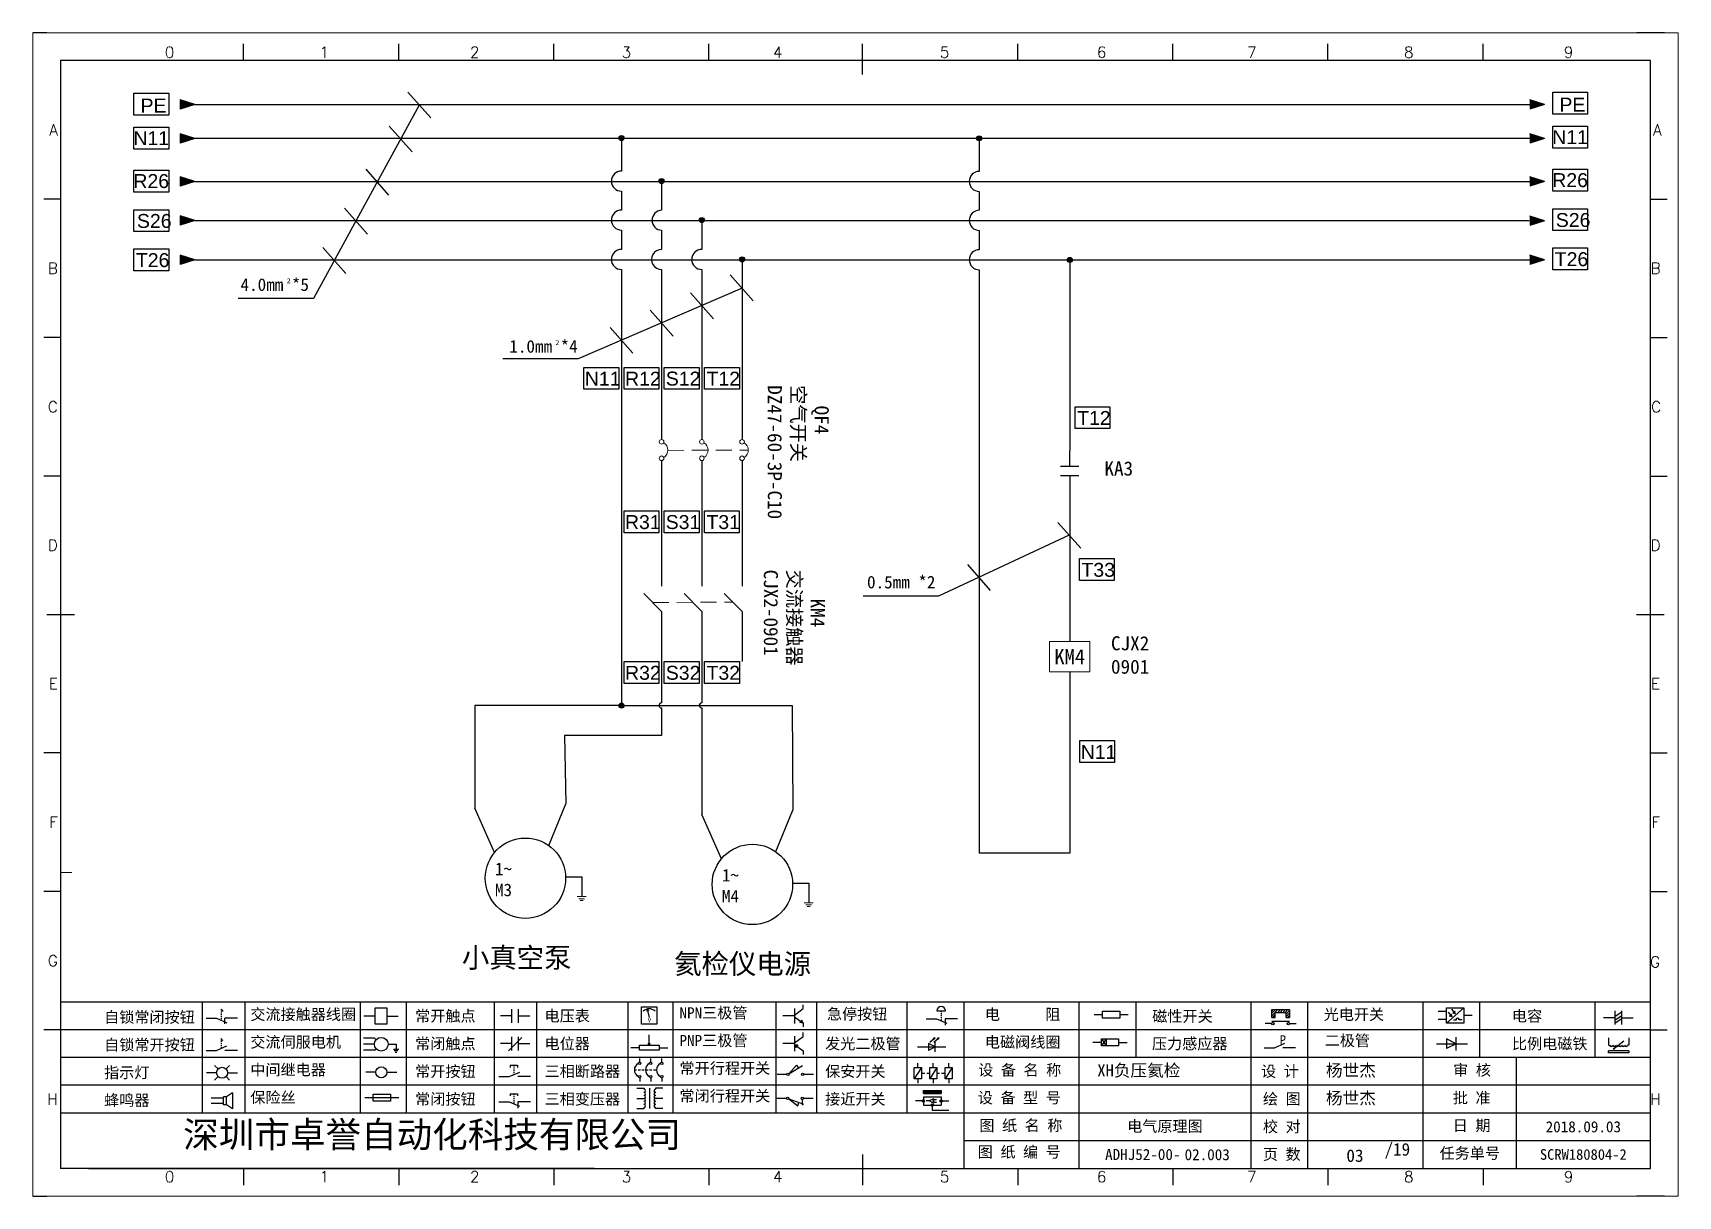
# Model space of a CAD drawing. Header units: millimetres. Extents: x 17734 to 28845, y 9358 to 11073.
# Drawn here: x 23708.4 to 24035.9, y 10415 to 10646.5 of the extents above; entities that cross this region are included whole.
import ezdxf
from ezdxf.enums import TextEntityAlignment as Align

# ---------------------------------------------------------------- set-up
doc = ezdxf.new("R2010")
doc.units = ezdxf.units.MM
doc.linetypes.add('DASHED2', pattern=[9.525, 6.35, -3.175])
doc.layers.add('AE_BOR', color=1, linetype='Continuous')
doc.layers.add('MISC', color=2, linetype='Continuous')
doc.styles.get("Standard").update_dxf_attribs({"font": ''})
doc.styles.add('WD', font='romans.shx', dxfattribs={"bigfont": 'gbcbig.shx'})
doc.styles.add('样式 0', font='')
doc.styles.add('样式 8', font='arial.ttf')
doc.styles.add('汉字', font='')
doc.styles.get('Standard').set_extended_font_data('SimSun')
doc.styles.get('样式 0').set_extended_font_data('KaiTi_GB2312')
doc.styles.get('汉字').set_extended_font_data('新宋体')

# ---------------------------------------------------------------- blocks, each defined once
blk = doc.blocks.new('磁性开关')
at = {"linetype": 'ByBlock'}
h = blk.add_hatch(dxfattribs=at)
h.set_pattern_fill('ANSI31', color=256, scale=0.1, style=0)
h.paths.add_polyline_path([(-1910.88, -776.69), (-1910.88, -775.29), (-1907.69, -775.29), (-1907.69, -776.69), (-1908.31, -776.69), (-1908.31, -775.79), (-1910.25, -775.79), (-1910.25, -776.69)])
for p, q in [((-1910.91, -777.81), (-1912.09, -777.81)), ((-1910.88, -776.69), (-1910.88, -775.29)), ((-1910.88, -775.29), (-1907.69, -775.29)), ((-1910.88, -776.69), (-1910.25, -776.69)), ((-1910.88, -777.39), (-1907.69, -777.39)), ((-1910.25, -776.69), (-1910.25, -775.79)), ((-1910.25, -775.79), (-1908.31, -775.79)), ((-1908.31, -776.69), (-1908.31, -775.79)), ((-1908.31, -776.69), (-1907.69, -776.69)), ((-1907.69, -775.29), (-1907.69, -776.69)), ((-1907.66, -777.81), (-1906.48, -777.81))]:
    blk.add_line(p, q, dxfattribs=at)
for centre in [(-1910.68, -777.81), (-1907.88, -777.81)]:
    blk.add_circle(centre, 0.225, dxfattribs=at)
blk = doc.blocks.new('*U8')
at = {"linetype": 'ByBlock'}
for p, q in [((-1909.23, -780.45), (-1909.23, -780.67)), ((-1909.23, -780.45), (-1908.92, -780.84)), ((-1909.23, -780.84), (-1909.23, -781.05)), ((-1911.92, -782.07), (-1910.06, -782.07)), ((-1910.06, -782.07), (-1908.18, -782.88)), ((-1909.23, -781.23), (-1909.23, -781.44)), ((-1909.23, -781.61), (-1909.23, -781.83)), ((-1909.23, -782), (-1909.23, -782.21)), ((-1909.23, -782.38), (-1909.23, -782.43)), ((-1908.52, -783.07), (-1908.52, -782.07)), ((-1906.25, -782.07), (-1908.52, -782.07))]:
    blk.add_line(p, q, dxfattribs=at)
blk = doc.blocks.new('*U11')
at = {"linetype": 'ByBlock'}
for p, q in [((-1911.92, -792.89), (-1910.06, -792.89)), ((-1910.06, -792.89), (-1908.18, -792.08)), ((-1908.88, -791.17), (-1909.23, -790.71)), ((-1909.23, -790.71), (-1909.23, -790.92)), ((-1909.23, -791.09), (-1909.23, -791.31)), ((-1909.23, -791.48), (-1909.23, -791.69)), ((-1909.23, -791.86), (-1909.23, -792.08)), ((-1909.23, -792.25), (-1909.23, -792.47)), ((-1906.25, -792.89), (-1908.52, -792.89))]:
    blk.add_line(p, q, dxfattribs=at)
blk = doc.blocks.new('蜂鸣器')
at = {"linetype": 'ByBlock'}
for p, q in [((-1907.17, -795.53), (-1908.25, -796.26)), ((-1907.17, -795.53), (-1907.17, -798.41)), ((-1908.8, -796.48), (-1911.01, -796.48)), ((-1908.8, -797.46), (-1911.01, -797.46)), ((-1908.25, -796.26), (-1908.8, -796.26)), ((-1908.8, -797.68), (-1908.8, -796.26)), ((-1908.25, -797.68), (-1908.8, -797.68)), ((-1908.25, -797.68), (-1908.25, -796.26)), ((-1907.17, -798.41), (-1908.25, -797.68))]:
    blk.add_line(p, q, dxfattribs=at)
blk = doc.blocks.new('指示灯')
at = {"linetype": 'ByBlock'}
for p, q in [((-1854.25, -776.92), (-1856.06, -776.92)), ((-1854.62, -775.59), (-1853.97, -776.23)), ((-1854.62, -778.25), (-1853.97, -777.61)), ((-1851.9, -775.59), (-1852.54, -776.23)), ((-1851.9, -778.25), (-1852.54, -777.61)), ((-1852.26, -776.92), (-1850.45, -776.92))]:
    blk.add_line(p, q, dxfattribs=at)
blk.add_circle((-1853.26, -776.92), 0.992, dxfattribs=at)
blk = doc.blocks.new('光电开关')
at = {"linetype": 'ByBlock'}
h = blk.add_hatch(dxfattribs=at)
h.set_pattern_fill('ANSI31', color=256, scale=0.01, style=0)
h.set_pattern_definition([(45, (0.172267, 0), (-0.0224506403, 0.0224506403), [])])
h.paths.add_polyline_path([(-1882.44, -776.34), (-1882.5, -775.91), (-1882.68, -776.07)])
h.paths.add_polyline_path([(-1882.86, -776.23), (-1882.44, -776.34), (-1882.68, -776.07)])
h.paths.add_polyline_path([(-1883.05, -776.88), (-1883.11, -776.45), (-1883.29, -776.61)])
h.paths.add_polyline_path([(-1883.47, -776.77), (-1883.05, -776.88), (-1883.29, -776.61)])
for p, q in [((-1884.01, -775.96), (-1885.56, -775.96)), ((-1884.01, -777.39), (-1885.56, -777.39)), ((-1880.91, -775.3), (-1884.01, -778.05)), ((-1883.75, -776.09), (-1883.05, -776.88)), ((-1883.11, -776.45), (-1883.47, -776.77)), ((-1883.05, -776.88), (-1883.47, -776.77)), ((-1883.14, -775.55), (-1882.44, -776.34)), ((-1883.05, -776.88), (-1883.11, -776.45)), ((-1882.5, -775.91), (-1882.86, -776.23)), ((-1882.44, -776.34), (-1882.86, -776.23)), ((-1882.78, -777.47), (-1882.23, -777.47)), ((-1882.44, -776.34), (-1882.5, -775.91)), ((-1882.23, -777.47), (-1882.23, -777.14)), ((-1882.23, -777.14), (-1881.78, -777.14)), ((-1881.78, -777.47), (-1881.78, -777.14)), ((-1881.23, -777.47), (-1881.78, -777.47)), ((-1879.37, -776.67), (-1880.91, -776.67))]:
    blk.add_line(p, q, dxfattribs=at)
blk.add_lwpolyline([(-1884.01, -775.3), (-1880.91, -775.3), (-1880.91, -778.05), (-1884.01, -778.05)], close=True, dxfattribs=at)
blk = doc.blocks.new('交流接触器线圈')
at = {"linetype": 'ByBlock'}
for p, q in [((-1880.82, -781.77), (-1882.87, -781.77)), ((-1878.72, -781.77), (-1876.67, -781.77))]:
    blk.add_line(p, q, dxfattribs=at)
blk.add_lwpolyline([(-1880.82, -780.28), (-1878.72, -780.28), (-1878.72, -783.26), (-1880.82, -783.26)], close=True, dxfattribs=at)
blk = doc.blocks.new('交流伺服电机')
at = {"linetype": 'ByBlock'}
for p, q in [((-1880.97, -785.75), (-1882.94, -785.75)), ((-1880.97, -786.85), (-1882.94, -786.85)), ((-1880.97, -785.75), (-1880.65, -786.03)), ((-1878.49, -786.85), (-1877.07, -786.85)), ((-1877.07, -786.85), (-1877.07, -787.72)), ((-1880.97, -787.94), (-1882.94, -787.94)), ((-1880.97, -787.94), (-1880.65, -787.67)), ((-1877.54, -787.72), (-1876.59, -787.72)), ((-1877.38, -788.01), (-1876.75, -788.01)), ((-1877.23, -788.29), (-1876.9, -788.29))]:
    blk.add_line(p, q, dxfattribs=at)
blk.add_circle((-1879.73, -786.85), 1.24, dxfattribs=at)
blk = doc.blocks.new('中间继电器')
at = {"linetype": 'ByBlock'}
for p, q in [((-1880.72, -791.92), (-1882.54, -791.92)), ((-1878.74, -791.92), (-1876.92, -791.92))]:
    blk.add_line(p, q, dxfattribs=at)
blk.add_circle((-1879.73, -791.92), 0.992, dxfattribs=at)
blk = doc.blocks.new('保险丝')
at = {"linetype": 'ByBlock'}
blk.add_line((-1882.72, -796.49), (-1876.55, -796.49), dxfattribs=at)
blk.add_lwpolyline([(-1881.2, -795.86), (-1878.06, -795.86), (-1878.06, -797.12), (-1881.2, -797.12)], close=True, dxfattribs=at)
blk = doc.blocks.new('常开按钮')
at = {"linetype": 'ByBlock'}
for p, q in [((-1910.06, -787.73), (-1908.18, -786.93)), ((-1909.9, -785.68), (-1908.56, -785.68)), ((-1909.9, -785.68), (-1909.9, -786.07)), ((-1909.23, -785.68), (-1909.23, -785.89)), ((-1909.23, -786.06), (-1909.23, -786.28)), ((-1909.23, -786.45), (-1909.23, -786.67)), ((-1909.23, -786.84), (-1909.23, -787.05)), ((-1908.56, -785.68), (-1908.56, -786.07)), ((-1911.92, -787.73), (-1910.06, -787.73)), ((-1909.23, -787.22), (-1909.23, -787.38)), ((-1906.25, -787.73), (-1908.52, -787.73))]:
    blk.add_line(p, q, dxfattribs=at)
blk = doc.blocks.new('常开触点')
at = {"linetype": 'ByBlock'}
for p, q in [((-1853.82, -782.99), (-1853.82, -780.56)), ((-1852.6, -782.99), (-1852.6, -780.56)), ((-1853.82, -781.77), (-1855.88, -781.77)), ((-1852.6, -781.77), (-1850.55, -781.77))]:
    blk.add_line(p, q, dxfattribs=at)
blk = doc.blocks.new('常闭触点')
at = {"linetype": 'ByBlock'}
for p, q in [((-1853.82, -786.77), (-1855.88, -786.77)), ((-1852.01, -785.66), (-1854.43, -788.1)), ((-1853.82, -787.99), (-1853.82, -785.56)), ((-1852.6, -787.99), (-1852.6, -785.56)), ((-1852.6, -786.77), (-1850.55, -786.77))]:
    blk.add_line(p, q, dxfattribs=at)
blk = doc.blocks.new('常闭按钮')
at = {"linetype": 'ByBlock'}
for p, q in [((-1856.13, -792.28), (-1854.28, -792.28)), ((-1854.28, -792.28), (-1852.4, -793.09)), ((-1854.11, -790.83), (-1852.77, -790.83)), ((-1854.11, -790.83), (-1854.11, -791.22)), ((-1853.44, -790.83), (-1853.44, -791.04)), ((-1853.44, -791.21), (-1853.44, -791.43)), ((-1853.44, -791.6), (-1853.44, -791.82)), ((-1853.44, -791.99), (-1853.44, -792.2)), ((-1853.44, -792.37), (-1853.44, -792.53)), ((-1852.77, -790.83), (-1852.77, -791.22)), ((-1850.47, -792.28), (-1852.73, -792.28)), ((-1852.73, -792.28), (-1852.73, -793.43))]:
    blk.add_line(p, q, dxfattribs=at)
blk = doc.blocks.new('电磁阀线圈')
at = {"linetype": 'ByBlock'}
for p, q in [((-1854.61, -795.92), (-1853.75, -797.16)), ((-1853.75, -795.92), (-1854.61, -797.16)), ((-1853.75, -795.92), (-1853.75, -797.16)), ((-1854.61, -796.54), (-1856.17, -796.54)), ((-1851.53, -796.54), (-1849.97, -796.54))]:
    blk.add_line(p, q, dxfattribs=at)
blk.add_lwpolyline([(-1854.61, -795.92), (-1851.53, -795.92), (-1851.53, -797.16), (-1854.61, -797.16)], close=True, dxfattribs=at)
blk = doc.blocks.new('电压表')
at = {"linetype": 'ByBlock'}
for p, q in [((-1814.84, -780.75), (-1814.91, -781.13)), ((-1814.6, -781.05), (-1814.91, -781.13)), ((-1814.84, -780.75), (-1814.46, -782.26)), ((-1814.84, -780.75), (-1814.6, -781.05))]:
    blk.add_line(p, q, dxfattribs=at)
blk.add_lwpolyline([(-1815.84, -780.34), (-1813.07, -780.34), (-1813.07, -783.49), (-1815.84, -783.49)], close=True, dxfattribs=at)
blk.add_arc((-1814.46, -782.26), 1.56, 46.8313, 133.1687, dxfattribs=at)
at = {"linetype": 'ByBlock', "insert": (-1814.7, -782.39), "char_height": 0.75, "width": 0.6768, "attachment_point": 1}
blk.add_mtext('V', dxfattribs=at)
blk = doc.blocks.new('电位器')
at = {"linetype": 'ByBlock'}
for p, q in [((-1814.45, -787.3), (-1814.62, -786.96)), ((-1814.62, -786.96), (-1814.27, -786.96)), ((-1814.45, -787.3), (-1814.45, -785.39)), ((-1814.45, -787.3), (-1814.27, -786.96)), ((-1816.21, -787.75), (-1817.79, -787.75)), ((-1812.68, -787.75), (-1811.1, -787.75))]:
    blk.add_line(p, q, dxfattribs=at)
blk.add_lwpolyline([(-1816.21, -787.3), (-1812.68, -787.3), (-1812.68, -788.2), (-1816.21, -788.2)], close=True, dxfattribs=at)
blk = doc.blocks.new('三相断路器')
at = {"linetype": 'ByBlock'}
for p, q in [((-1816.17, -790.33), (-1816.17, -789.7)), ((-1814.17, -790.33), (-1814.17, -789.7)), ((-1812.18, -790.33), (-1812.18, -789.7)), ((-1817.14, -791.74), (-1816.72, -791.74)), ((-1816.45, -791.74), (-1816.03, -791.74)), ((-1815.76, -791.74), (-1815.34, -791.74)), ((-1815.07, -791.74), (-1814.65, -791.74)), ((-1814.38, -791.74), (-1813.96, -791.74)), ((-1813.69, -791.74), (-1813.27, -791.74)), ((-1816.17, -793.19), (-1816.17, -793.83)), ((-1814.17, -793.19), (-1814.17, -793.83)), ((-1812.18, -793.19), (-1812.18, -793.83))]:
    blk.add_line(p, q, dxfattribs=at)
for centre in [(-1816.17, -790.55), (-1816.17, -792.98), (-1814.17, -790.55), (-1814.17, -792.98), (-1812.18, -790.55), (-1812.18, -792.98)]:
    blk.add_circle(centre, 0.219, dxfattribs=at)
for centre in [(-1815.81, -791.74), (-1813.82, -791.74), (-1811.83, -791.74)]:
    blk.add_arc(centre, 1.32, 115.5791, 244.4209, dxfattribs=at)
blk = doc.blocks.new('三相变压器')
at = {"linetype": 'ByBlock'}
for p, q in [((-1816.69, -795.03), (-1815.37, -795.03)), ((-1815.37, -795.03), (-1815.37, -795.24)), ((-1814.34, -798.7), (-1814.34, -795.04)), ((-1812, -795.03), (-1813.32, -795.03)), ((-1813.32, -795.03), (-1813.32, -795.24)), ((-1816.69, -796.87), (-1815.37, -796.87)), ((-1816.69, -798.71), (-1815.37, -798.71)), ((-1815.37, -798.71), (-1815.37, -798.5)), ((-1812, -796.87), (-1813.32, -796.87)), ((-1813.32, -798.71), (-1813.32, -798.5)), ((-1812, -798.71), (-1813.32, -798.71))]:
    blk.add_line(p, q, dxfattribs=at)
for centre, start, end in [((-1815.37, -795.51), 270, 90), ((-1815.37, -796.06), 270, 90), ((-1813.32, -795.51), 90, 270), ((-1813.32, -796.06), 90, 270), ((-1815.37, -796.6), 270, 90), ((-1815.37, -797.14), 270, 90), ((-1815.37, -797.68), 270, 90), ((-1815.37, -798.23), 270, 90), ((-1813.32, -796.6), 90, 270), ((-1813.32, -797.14), 90, 270), ((-1813.32, -797.68), 90, 270), ((-1813.32, -798.23), 90, 270)]:
    blk.add_arc(centre, 0.271, start, end, dxfattribs=at)
blk = doc.blocks.new('压力感应器')
at = {"linetype": 'ByBlock'}
for p, q in [((-1817.44, -777.73), (-1815.59, -777.73)), ((-1815.59, -777.73), (-1813.71, -776.93)), ((-1811.78, -777.73), (-1814.05, -777.73))]:
    blk.add_line(p, q, dxfattribs=at)
at = {"linetype": 'ByBlock', "insert": (-1814.65, -775.48), "char_height": 1.68, "width": 1.2242, "attachment_point": 1}
blk.add_mtext('{\\fNSimSun|b0|i0|c134|p49;P}', dxfattribs=at)
blk = doc.blocks.new('二极管')
at = {"linetype": 'ByBlock'}
for p, q in [((-1787.52, -776.77), (-1781.92, -776.77)), ((-1783.97, -776.77), (-1785.69, -775.9)), ((-1785.69, -775.9), (-1785.69, -777.65)), ((-1783.97, -776.77), (-1785.69, -777.65)), ((-1783.97, -777.99), (-1783.97, -775.56))]:
    blk.add_line(p, q, dxfattribs=at)
blk = doc.blocks.new('NPN三极管')
at = {"linetype": 'ByBlock'}
for p, q in [((-1785.73, -780.61), (-1785.73, -783.32)), ((-1785.73, -781.82), (-1784.15, -780.66)), ((-1784.15, -780.66), (-1784.15, -779.98)), ((-1785.73, -781.97), (-1787.81, -781.97)), ((-1785.73, -782.11), (-1784.15, -783.27)), ((-1784.41, -782.73), (-1784.74, -783.18)), ((-1784.15, -783.27), (-1784.74, -783.18)), ((-1784.15, -783.27), (-1784.41, -782.73)), ((-1784.15, -783.27), (-1784.15, -783.96))]:
    blk.add_line(p, q, dxfattribs=at)
blk = doc.blocks.new('PNP三极管')
at = {"linetype": 'ByBlock'}
for p, q in [((-1784.9, -786.74), (-1786.98, -786.74)), ((-1784.9, -785.38), (-1784.9, -788.09)), ((-1784.9, -786.59), (-1783.32, -785.43)), ((-1784.9, -786.88), (-1783.32, -788.04)), ((-1784.9, -786.88), (-1784.31, -786.97)), ((-1784.9, -786.88), (-1784.64, -787.42)), ((-1784.31, -786.97), (-1784.64, -787.42)), ((-1783.32, -785.43), (-1783.32, -784.75)), ((-1783.32, -788.04), (-1783.32, -788.73))]:
    blk.add_line(p, q, dxfattribs=at)
blk = doc.blocks.new('常开行程开关')
at = {"linetype": 'ByBlock'}
for p, q in [((-1786.29, -792.3), (-1788.01, -792.3)), ((-1785.89, -792.17), (-1784.52, -790.62)), ((-1785.89, -792.17), (-1783.43, -790.72)), ((-1784.52, -790.62), (-1784.19, -791.17)), ((-1781.48, -792.3), (-1783.21, -792.3))]:
    blk.add_line(p, q, dxfattribs=at)
for centre in [(-1786.07, -792.3), (-1783.42, -792.3)]:
    blk.add_circle(centre, 0.219, dxfattribs=at)
blk = doc.blocks.new('常闭行程开关')
at = {"linetype": 'ByBlock'}
for p, q in [((-1786.34, -796.62), (-1788.07, -796.62)), ((-1785.93, -796.72), (-1783.25, -797.7)), ((-1785.93, -796.72), (-1784.3, -798)), ((-1784.3, -798), (-1784.08, -797.4)), ((-1783.48, -796.84), (-1783.48, -797.85)), ((-1781.54, -796.62), (-1783.26, -796.62))]:
    blk.add_line(p, q, dxfattribs=at)
for centre in [(-1786.12, -796.62), (-1783.48, -796.62)]:
    blk.add_circle(centre, 0.219, dxfattribs=at)
blk = doc.blocks.new('电容')
at = {"linetype": 'ByBlock'}
for p, q in [((-1756.08, -782.99), (-1756.08, -780.56)), ((-1754.86, -780.79), (-1756.08, -781.55)), ((-1754.86, -782.99), (-1754.86, -780.56)), ((-1756.08, -781.77), (-1758.13, -781.77)), ((-1754.86, -781.44), (-1756.08, -782.2)), ((-1754.86, -781.99), (-1756.08, -782.75)), ((-1754.86, -781.77), (-1752.81, -781.77))]:
    blk.add_line(p, q, dxfattribs=at)
blk = doc.blocks.new('发光二极管')
at = {"linetype": 'ByBlock'}
for p, q in [((-1758.01, -786.77), (-1752.89, -786.77)), ((-1754.84, -786.77), (-1756.04, -786.16)), ((-1756.04, -786.16), (-1756.04, -787.39)), ((-1754.84, -786.77), (-1756.04, -787.39)), ((-1755.78, -785.92), (-1754.89, -785.14)), ((-1754.89, -785.14), (-1755.2, -785.22)), ((-1755.2, -785.22), (-1755.01, -785.43)), ((-1755.08, -785.92), (-1754.18, -785.14)), ((-1754.89, -785.14), (-1755.01, -785.43)), ((-1754.84, -787.63), (-1754.84, -785.92)), ((-1754.18, -785.14), (-1754.49, -785.22)), ((-1754.49, -785.22), (-1754.31, -785.43)), ((-1754.18, -785.14), (-1754.31, -785.43))]:
    blk.add_line(p, q, dxfattribs=at)
blk = doc.blocks.new('比例电磁阀')
at = {"linetype": 'ByBlock'}
for p, q in [((-1757.26, -775.38), (-1757.26, -776.71)), ((-1757.26, -776.71), (-1757.05, -776.71)), ((-1753.6, -777.73), (-1757.25, -777.73)), ((-1757.25, -778.13), (-1757.25, -777.73)), ((-1753.6, -778.13), (-1757.25, -778.13)), ((-1754.5, -775.98), (-1756.35, -777.44)), ((-1756.35, -777.44), (-1756.25, -777.25)), ((-1756.35, -777.44), (-1756.15, -777.38)), ((-1756.15, -777.38), (-1756.25, -777.25)), ((-1753.58, -776.71), (-1753.8, -776.71)), ((-1753.6, -777.73), (-1753.6, -778.13)), ((-1753.58, -775.38), (-1753.58, -776.71))]:
    blk.add_line(p, q, dxfattribs=at)
for centre in [(-1756.78, -776.71), (-1756.24, -776.71), (-1755.7, -776.71), (-1755.15, -776.71), (-1754.61, -776.71), (-1754.07, -776.71)]:
    blk.add_arc(centre, 0.271, 180, 0, dxfattribs=at)
blk = doc.blocks.new('保安开关')
at = {"linetype": 'ByBlock'}
for p, q in [((-1757.96, -790.79), (-1757.96, -789.97)), ((-1755.17, -790.79), (-1755.17, -789.97)), ((-1752.39, -790.79), (-1752.39, -789.97)), ((-1757.33, -790.79), (-1758.6, -792.81)), ((-1757.96, -792.81), (-1757.96, -793.62)), ((-1757.33, -791.8), (-1756.72, -791.8)), ((-1756.35, -791.8), (-1755.89, -791.8)), ((-1754.54, -790.79), (-1755.81, -792.81)), ((-1755.17, -792.81), (-1755.17, -793.62)), ((-1754.52, -791.8), (-1754.06, -791.8)), ((-1753.69, -791.8), (-1753.08, -791.8)), ((-1751.75, -790.79), (-1753.02, -792.81)), ((-1752.39, -792.81), (-1752.39, -793.62))]:
    blk.add_line(p, q, dxfattribs=at)
for points in [[(-1758.6, -790.79), (-1757.33, -790.79), (-1757.33, -792.81), (-1758.6, -792.81)], [(-1755.81, -790.79), (-1754.54, -790.79), (-1754.54, -792.81), (-1755.81, -792.81)], [(-1753.02, -790.79), (-1751.75, -790.79), (-1751.75, -792.81), (-1753.02, -792.81)]]:
    blk.add_lwpolyline(points, close=True, dxfattribs=at)
blk = doc.blocks.new('接近开关')
at = {"linetype": 'ByBlock'}
h = blk.add_hatch(dxfattribs=at)
h.set_pattern_fill('ANSI31', color=256, scale=0.01, style=0)
h.set_pattern_definition([(45, (-89.131516, -30.795668), (-0.0224506403, 0.0224506403), [])])
h.paths.add_polyline_path([(-1516.96, -1123.35), (-1516.96, -1122.85), (-1513.76, -1122.85), (-1513.76, -1123.35)])
for p, q in [((-1517.18, -1124.71), (-1518.36, -1124.71)), ((-1516.96, -1123.35), (-1516.96, -1122.85)), ((-1516.96, -1122.85), (-1513.76, -1122.85)), ((-1516.96, -1123.35), (-1513.76, -1123.35)), ((-1516.96, -1123.95), (-1513.76, -1123.95)), ((-1516.96, -1123.95), (-1516.96, -1125.47)), ((-1516.96, -1125.47), (-1513.76, -1125.47)), ((-1515.91, -1124.71), (-1516.45, -1124.71)), ((-1515.11, -1124.31), (-1515.91, -1124.71)), ((-1515.11, -1125.11), (-1515.91, -1124.71)), ((-1515.33, -1124.53), (-1515.17, -1124.53)), ((-1515.33, -1124.88), (-1515.17, -1124.88)), ((-1515.25, -1124.45), (-1515.25, -1124.61)), ((-1515.11, -1124.31), (-1515.11, -1125.11)), ((-1515.11, -1124.48), (-1514.58, -1124.48)), ((-1515.11, -1124.94), (-1514.58, -1124.94)), ((-1513.76, -1122.85), (-1513.76, -1123.35)), ((-1513.76, -1123.95), (-1513.76, -1125.47)), ((-1513.54, -1124.71), (-1512.36, -1124.71)), ((-1515.36, -1125.69), (-1515.36, -1126.36)), ((-1515.36, -1126.36), (-1512.36, -1126.36))]:
    blk.add_line(p, q, dxfattribs=at)
for centre in [(-1516.96, -1124.71), (-1515.36, -1125.47), (-1513.76, -1124.71)]:
    blk.add_circle(centre, 0.225, dxfattribs=at)
blk = doc.blocks.new('电阻')
at = {"linetype": 'ByBlock'}
for p, q in [((-3.09, 0), (-1.57, 0)), ((1.57, 0), (3.09, 0))]:
    blk.add_line(p, q, dxfattribs=at)
blk.add_lwpolyline([(-1.57, 0.63), (1.57, 0.63), (1.57, -0.63), (-1.57, -0.63)], close=True, dxfattribs=at)
blk = doc.blocks.new('急停按钮')
at = {"linetype": 'ByBlock'}
for p, q in [((-1.86, 0), (0, 0)), ((0, 0), (1.88, -0.81)), ((0.06, 1.45), (1.61, 1.45)), ((0.83, 1.45), (0.83, 1.24)), ((0.83, 1.07), (0.83, 0.85)), ((0.83, 0.68), (0.83, 0.47)), ((0.83, 0.29), (0.83, 0.08)), ((3.81, 0), (1.54, 0)), ((1.54, 0), (1.54, -1.15)), ((0.83, -0.09), (0.83, -0.24))]:
    blk.add_line(p, q, dxfattribs=at)
blk.add_arc((0.83, 1.45), 0.774, 0, 180)
blk = doc.blocks.new('电控横A4')
for p, q in [((292, -5), (5, -5)), ((5, -5), (5, -205)), ((292, -205), (292, -5)), ((10.03, -205), (289.53, -205)), ((130.8, -205), (190.75, -205)), ((190.75, -205), (259.54, -205))]:
    blk.add_line(p, q)
at = {"lineweight": 9, "ltscale": 0.1}
for p, q in [((5, -151.57), (7, -151.57)), ((101.34, -205), (130.8, -205)), ((129.44, -205), (129.44, -205)), ((129.44, -205), (129.44, -205)), ((129.44, -205), (129.44, -205)), ((129.44, -205), (129.44, -205))]:
    blk.add_line(p, q, dxfattribs=at)
at = {"linetype": 'ByBlock'}
for p, q in [((292, -175), (5, -175)), ((292, -180), (5, -180)), ((292, -185), (5, -185)), ((292, -190), (5, -190)), ((292, -195), (5, -195)), ((292, -200), (168.03, -200))]:
    blk.add_line(p, q, dxfattribs=at)
at = {"color": 0, "lineweight": -2}
for p, q in [((30.58, -175), (30.58, -195)), ((38.26, -175), (38.26, -195)), ((59.05, -175), (59.05, -195)), ((67.4, -175), (67.4, -195)), ((83.26, -175), (83.26, -195)), ((90.91, -175), (90.91, -195)), ((107.4, -175), (107.4, -195)), ((115.5, -175), (115.5, -195)), ((134.12, -175), (134.12, -195)), ((141.48, -175), (141.48, -195)), ((157.79, -175), (157.79, -195)), ((168.03, -175), (168.03, -204.92)), ((188.84, -175), (188.84, -185)), ((199.08, -175), (199.08, -185)), ((219.89, -175), (219.89, -185)), ((230.12, -175), (230.12, -185)), ((250.93, -175), (250.93, -185)), ((261.17, -175), (261.17, -185)), ((281.98, -175), (281.98, -185)), ((188.84, -185), (188.84, -204.92)), ((219.89, -185), (219.89, -205)), ((230.12, -185), (230.12, -205)), ((250.93, -185), (250.93, -205)), ((267.79, -185), (267.79, -205))]:
    blk.add_line(p, q, dxfattribs=at)
at = {"color": 0, "ltscale": 2}
for p, q in [((292, -205), (292, -183.55)), ((101.34, -205), (5, -205)), ((259.54, -205), (289.53, -205)), ((259.54, -205), (292, -205))]:
    blk.add_line(p, q, dxfattribs=at)
at = {"layer": 'AE_BOR', "lineweight": 30}
for p, q in [((2.53, 0), (0, 0)), ((294.53, 0), (289.53, 0)), ((0, -210), (2.53, -210)), ((294.53, -210), (289.53, -210))]:
    blk.add_line(p, q, dxfattribs=at)
at = {"layer": 'AE_BOR', "color": 1, "lineweight": 15}
for p, q in [((0, 0), (297, 0)), ((0, -210), (0, 0)), ((297, 0), (297, -210)), ((297, -210), (0, -210))]:
    blk.add_line(p, q, dxfattribs=at)
at = {"layer": 'AE_BOR'}
for p, q in [((38.03, -5), (38.03, -2)), ((66.03, -5), (66.03, -2)), ((94.03, -5), (94.03, -2)), ((122.03, -5), (122.03, -2)), ((149.78, -5), (149.78, -2)), ((177.78, -5), (177.78, -2)), ((205.78, -5), (205.78, -2)), ((233.78, -5), (233.78, -2)), ((261.78, -5), (261.78, -2)), ((5, -30), (2, -30)), ((292, -30), (295, -30)), ((5, -55), (2, -55)), ((292, -55), (295, -55)), ((5, -80), (2, -80)), ((292, -80), (295, -80)), ((5, -130), (2, -130)), ((292, -130), (295, -130)), ((5, -155), (2, -155)), ((292, -155), (295, -155)), ((5, -180), (2, -180)), ((292, -180), (295, -180)), ((38.03, -205), (38.03, -208)), ((66.03, -205), (66.03, -208)), ((94.03, -205), (94.03, -208)), ((122.03, -205), (122.03, -208)), ((149.78, -205), (149.78, -208)), ((177.78, -205), (177.78, -208)), ((205.78, -205), (205.78, -208)), ((233.78, -205), (233.78, -208)), ((261.78, -205), (261.78, -208))]:
    blk.add_line(p, q, dxfattribs=at)
at = {"layer": 'AE_BOR', "color": 2, "lineweight": 30}
for p, q in [((149.78, -7.5), (149.78, -2.5)), ((2.5, -105), (7.5, -105)), ((289.5, -105), (294.5, -105)), ((149.78, -202.5), (149.78, -207.5)), ((149.78, -205), (149.78, -207.5))]:
    blk.add_line(p, q, dxfattribs=at)
at = {"linetype": 'ByBlock'}
for name, p in [('*U8', (1943.19, 604.18)), ('交流接触器线圈', (1942.62, 604.27)), ('常开触点', (1940.27, 604.3)), ('电压表', (1925.71, 604.52)), ('NPN三极管', (1923.2, 604.5)), ('磁性开关', (2134.53, 598.96)), ('光电开关', (2139.22, 599.27)), ('电容', (2041.69, 603.98)), ('电位器', (1925.71, 604.52)), ('PNP三极管', (1922.37, 604.27)), ('压力感应器', (2039.72, 594.52)), ('*U11', (1943.19, 609.18)), ('交流伺服电机', (1942.62, 604.27)), ('常闭触点', (1940.27, 604.3)), ('发光二极管', (1917.72, 603.69)), ('电磁阀线圈', (2047.53, 614.3)), ('二极管', (2040.91, 594.27)), ('比例电磁阀', (2041.69, 593.98)), ('指示灯', (1887.41, 589.18)), ('中间继电器', (1942.62, 604.27)), ('常开按钮', (1996.06, 599.3)), ('三相断路器', (1925.71, 604.52)), ('常开行程开关', (1922.37, 604.27)), ('保安开关', (1917.72, 603.98)), ('蜂鸣器', (1943.19, 604.18)), ('保险丝', (1942.62, 604.27)), ('常闭按钮', (1940.27, 599.3)), ('三相变压器', (1925.71, 604.52)), ('常闭行程开关', (1922.37, 604.27)), ('接近开关', (1677.72, 931.9))]:
    blk.add_blockref(name, p, dxfattribs=at)
for name, p in [('急停按钮', (163.12, -177.98)), ('电阻', (194.66, -177.22))]:
    blk.add_blockref(name, p)
at = {"char_height": 2, "attachment_point": 1, "style": '汉字'}
for s, insert in [('{\\fKaiTi_GB2312|b0|i0|c134|p49;自锁常闭按钮}', (12.86, -176.69)), ('{\\fKaiTi_GB2312|b0|i0|c134|p49;交流接触器线圈}', (39.25, -176.19)), ('{\\fKaiTi_GB2312|b0|i0|c134|p49;常开触点}', (69.01, -176.48)), ('{\\fKaiTi_GB2312|b0|i0|c134|p49;电压表}', (92.37, -176.47)), ('{\\fKaiTi_GB2312|b0|i0|c134|p49;NPN三极管}', (116.73, -175.91)), ('{\\fKaiTi_GB2312|b0|i0|c134|p49;急停按钮}', (143.35, -176.12)), ('{\\fKaiTi_GB2312|b0|i0|c134|p49;电      阻}', (171.86, -176.19)), ('{\\fKaiTi_GB2312|b0|i0|c134|p49;磁性开关}', (202.07, -176.53)), ('{\\fKaiTi_GB2312|b0|i0|c134|p49;光电开关}', (233.02, -176.19)), ('{\\fKaiTi_GB2312|b0|i0|c134|p49;电容}', (267, -176.48)), ('{\\fKaiTi_GB2312|b0|i0|c134|p49;交流伺服电机}', (39.25, -181.19)), ('{\\fKaiTi_GB2312|b0|i0|c134|p49;电位器}', (92.37, -181.47)), ('{\\fKaiTi_GB2312|b0|i0|c134|p49;PNP三极管}', (116.73, -180.91)), ('{\\fKaiTi_GB2312|b0|i0|c134|p49;电磁阀线圈}', (171.86, -181.19)), ('{\\fKaiTi_GB2312|b0|i0|c134|p49;压力感应器}', (202.02, -181.47)), ('{\\fKaiTi_GB2312|b0|i0|c134|p49;二极管}', (233.2, -180.91)), ('{\\fKaiTi_GB2312|b0|i0|c134|p49;自锁常开按钮}', (12.86, -181.69)), ('{\\fKaiTi_GB2312|b0|i0|c134|p49;常闭触点}', (69.01, -181.48)), ('{\\fKaiTi_GB2312|b0|i0|c134|p49;发光二极管}', (143.02, -181.48)), ('{\\fKaiTi_GB2312|b0|i0|c134|p49;比例电磁铁}', (267, -181.48)), ('{\\fKaiTi_GB2312|b0|i0|c134|p49;指示灯}', (12.86, -186.69)), ('{\\fKaiTi_GB2312|b0|i0|c134|p49;中间继电器}', (39.25, -186.19)), ('{\\fKaiTi_GB2312|b0|i0|c134|p49;常开按钮}', (69.01, -186.48)), ('{\\fKaiTi_GB2312|b0|i0|c134|p49;三相断路器}', (92.37, -186.47)), ('{\\fKaiTi_GB2312|b0|i0|c134|p49;常开行程开关}', (116.73, -185.91)), ('{\\fKaiTi_GB2312|b0|i0|c134|p49;保安开关}', (143.02, -186.48)), ('{\\fKaiTi_GB2312|b0|i0|c134|p0;设 备 名 称}', (170.65, -186.24)), ('{\\fKaiTi_GB2312|b0|i0|c134|p0;设 计}', (221.72, -186.46)), ('{\\fKaiTi_GB2312|b0|i0|c134|p0;审 核}', (256.39, -186.25)), ('{\\fKaiTi_GB2312|b0|i0|c134|p49;蜂鸣器}', (12.86, -191.69)), ('{\\fKaiTi_GB2312|b0|i0|c134|p49;保险丝}', (39.25, -191.19)), ('{\\fKaiTi_GB2312|b0|i0|c134|p49;常闭按钮}', (69.01, -191.48)), ('{\\fKaiTi_GB2312|b0|i0|c134|p49;三相变压器}', (92.37, -191.47)), ('{\\fKaiTi_GB2312|b0|i0|c134|p49;常闭行程开关}', (116.73, -190.91)), ('{\\fKaiTi_GB2312|b0|i0|c134|p49;接近开关}', (143.02, -191.48)), ('{\\fKaiTi_GB2312|b0|i0|c134|p0;设 备 型 号}', (170.58, -191.24)), ('{\\fKaiTi_GB2312|b0|i0|c134|p0;绘 图}', (222.05, -191.46)), ('{\\fKaiTi_GB2312|b0|i0|c134|p0;批 准}', (256.32, -191.25)), ('{\\fKaiTi_GB2312|b0|i0|c134|p0;图 纸 名 称}', (170.86, -196.24)), ('{\\fKaiTi_GB2312|b0|i0|c134|p0;日 期}', (256.32, -196.25)), ('{\\fKaiTi_GB2312|b0|i0|c134|p0;校 对}', (222.05, -196.46)), ('{\\fKaiTi_GB2312|b0|i0|c134|p0;图 纸 编 号}', (170.57, -201.03)), ('{\\fKaiTi_GB2312|b0|i0|c134|p0;页 数}', (222.05, -201.46)), ('{\\fKaiTi_GB2312|b0|i0|c134|p0;任务单号}', (253.94, -201.25))]:
    blk.add_mtext(s, dxfattribs=dict(at, insert=insert))
for s, insert, char_height, width, attachment_point in [('{\\fKaiTi_GB2312|b0|i0|c134|p49;XH负压氦检}', (192.15, -186.2), 2.2, 26.5767, 1), ('{\\fKaiTi_GB2312|b0|i0|c134|p49;杨世杰}', (233.43, -186.2), 2.2, 15.3175, 1), ('{\\fKaiTi_GB2312|b0|i0|c134|p49;杨世杰}', (233.43, -191.2), 2.2, 15.3175, 1), ('{\\fKaiTi_GB2312|b0|i0|c134|p49;2018.09.03}', (279.89, -197.5), 2, 24.2172, 5), ('{\\fKaiTi_GB2312|b0|i0|c134|p49;SCRW180804-2}', (279.89, -202.5), 1.92, 24.2172, 5)]:
    blk.add_mtext(s, dxfattribs=dict(insert=insert, char_height=char_height, width=width, attachment_point=attachment_point))
at = {"color": 0, "lineweight": -2}
for s, insert, char_height, width, attachment_point in [('深圳市卓誉自动化科技有限公司', (27.14, -196.53), 4.7064, 96.1138, 1), ('{\\C256;ADHJ52-00-}', (200.36, -202.5), 2, 31.0482, 5)]:
    blk.add_mtext(s, dxfattribs=dict(at, insert=insert, char_height=char_height, width=width, attachment_point=attachment_point))
at = {"color": 0, "linetype": 'ByBlock', "lineweight": -2, "insert": (242.64, -201.84), "char_height": 4.2689, "width": 20.8102, "attachment_point": 5}
blk.add_mtext('  {\\H0.53119x; /19}', dxfattribs=at)
at = {"layer": 'AE_BOR', "style": 'WD'}
for s, p in [('0', (24.67, -4.5)), ('1', (52.6, -4.5)), ('2', (79.75, -4.5)), ('3', (107.15, -4.5)), ('4', (134.45, -4.5)), ('5', (164.59, -4.5)), ('6', (192.94, -4.5)), ('7', (220.04, -4.5)), ('8', (248.37, -4.5)), ('9', (277.23, -4.5)), ('0', (24.67, -207.5)), ('1', (52.6, -207.5)), ('2', (79.75, -207.5)), ('3', (107.15, -207.5)), ('4', (134.45, -207.5)), ('5', (164.59, -207.5)), ('6', (192.94, -207.5)), ('7', (220.04, -207.5)), ('8', (248.37, -207.5)), ('9', (277.23, -207.5))]:
    blk.add_text(s, height=2, dxfattribs=at).set_placement(p, align=Align.CENTER)
for s, p in [('A', (4.5, -17.5)), ('A', (294.03, -17.5)), ('B', (4.5, -42.5)), ('B', (293.84, -42.5)), ('C', (4.5, -67.5)), ('C', (293.93, -67.5)), ('D', (4.5, -92.5)), ('D', (293.84, -92.5)), ('E', (4.5, -117.5)), ('E', (293.74, -117.5)), ('F', (4.5, -142.5)), ('F', (293.74, -142.5)), ('F', (293.74, -142.5)), ('G', (4.5, -167.5)), ('G', (293.74, -167.72)), ('H', (4.5, -192.5)), ('H', (293.84, -192.5))]:
    blk.add_text(s, height=2, dxfattribs=at).set_placement(p, align=Align.MIDDLE_RIGHT)

msp = doc.modelspace()

# ---------------------------------------------------------------- hatches: boundary and pattern name
for points in [[(23737.734, 10624.565), (23737.734, 10626.435), (23740.652, 10625.5)], [(23826.052, 10625.599, 1), (23825.052, 10625.599, 1)], [(23897.27, 10625.537, 1), (23896.27, 10625.537, 1)], [(24006.328, 10626.442), (24009.246, 10625.507), (24006.328, 10624.572)], [(23737.734, 10615.999), (23737.734, 10617.87), (23740.652, 10616.934)], [(23834.052, 10617.029, 1), (23833.052, 10617.029, 1)], [(24006.328, 10617.877), (24009.246, 10616.941), (24006.328, 10616.006)], [(23737.734, 10610.112), (23740.652, 10609.177), (23737.734, 10608.241)], [(23842.052, 10609.271, 1), (23841.052, 10609.271, 1)], [(24006.328, 10610.08), (24009.246, 10609.145), (24006.328, 10608.21)], [(23737.734, 10602.277), (23740.652, 10601.342), (23737.734, 10600.407)], [(23850.052, 10601.436, 1), (23849.052, 10601.436, 1)], [(23915.27, 10601.342, 1), (23914.27, 10601.342, 1)], [(24006.328, 10602.284), (24009.246, 10601.349), (24006.328, 10600.414)], [(23826.071, 10512.636, 1), (23825.071, 10512.636, 1)]]:
    msp.add_hatch(color=256).paths.add_polyline_path(points)
at = {"layer": 'MISC'}
for color, points in [(256, [(23737.734, 10631.33), (23737.734, 10633.2), (23740.652, 10632.265)]), (2, [(24006.328, 10633.207), (24009.246, 10632.272), (24006.328, 10631.336)])]:
    msp.add_hatch(color=color, dxfattribs=at).paths.add_polyline_path(points)

# ---------------------------------------------------------------- linework, layer by layer
for p, q in [((23785.313, 10632.171), (23764.294, 10593.674)), ((23783.034, 10634.754), (23787.592, 10629.589)), ((23737.734, 10626.435), (23737.734, 10624.565)), ((23740.652, 10625.5), (23737.734, 10626.435)), ((23779.341, 10627.989), (23783.899, 10622.825)), ((23825.552, 10625.599), (23825.552, 10619.029)), ((23896.77, 10625.537), (23896.77, 10618.968)), ((24009.246, 10625.507), (24006.328, 10626.442)), ((23740.652, 10625.5), (23737.734, 10624.565)), ((24009.246, 10625.507), (24006.328, 10624.572)), ((23774.663, 10619.422), (23779.221, 10614.257)), ((23740.652, 10616.934), (23737.734, 10617.87)), ((23737.734, 10617.87), (23737.734, 10615.999)), ((23740.652, 10616.934), (23737.734, 10615.999)), ((23740.652, 10616.934), (24006.356, 10616.939)), ((23833.552, 10617.029), (23833.552, 10611.237)), ((24009.246, 10616.941), (24006.328, 10617.877)), ((24009.246, 10616.941), (24006.328, 10616.006)), ((23825.552, 10615.029), (23825.552, 10611.271)), ((23896.77, 10614.968), (23896.77, 10611.21)), ((23740.652, 10609.177), (23737.734, 10610.112)), ((23737.734, 10610.112), (23737.734, 10608.241)), ((23740.652, 10609.177), (23737.734, 10608.241)), ((23740.652, 10609.177), (24006.249, 10609.177)), ((23770.426, 10611.661), (23774.984, 10606.497)), ((23841.552, 10609.271), (23841.552, 10603.436)), ((24009.246, 10609.145), (24006.328, 10610.08)), ((24009.246, 10609.145), (24006.328, 10608.21)), ((23825.552, 10607.271), (23825.552, 10603.436)), ((23833.552, 10607.241), (23833.552, 10603.436)), ((23896.77, 10607.21), (23896.77, 10603.375)), ((23766.148, 10603.827), (23770.707, 10598.662)), ((23740.652, 10601.342), (23737.734, 10602.277)), ((23737.734, 10602.277), (23737.734, 10600.407)), ((23740.652, 10601.342), (23737.734, 10600.407)), ((23740.652, 10601.342), (24006.344, 10601.342)), ((23825.552, 10599.436), (23825.552, 10536.389)), ((23833.552, 10599.436), (23833.552, 10565.599)), ((23841.552, 10599.436), (23841.552, 10565.599)), ((23849.552, 10601.436), (23849.552, 10565.599)), ((23896.77, 10599.375), (23896.77, 10483.23)), ((23914.77, 10601.342), (23914.77, 10563.361)), ((24009.246, 10601.349), (24006.328, 10602.284)), ((24009.246, 10601.349), (24006.328, 10600.414)), ((23847.21, 10598.373), (23851.768, 10593.209)), ((23764.294, 10593.674), (23749.295, 10593.674)), ((23849.552, 10595.716), (23816.963, 10581.623)), ((23839.284, 10594.809), (23843.843, 10589.644)), ((23831.284, 10591.361), (23835.843, 10586.196)), ((23823.284, 10587.912), (23827.843, 10582.748)), ((23816.963, 10581.623), (23801.959, 10581.623)), ((23833.552, 10561.389), (23833.552, 10536.389)), ((23841.552, 10561.389), (23841.552, 10536.389)), ((23849.552, 10561.389), (23849.552, 10536.389)), ((23914.77, 10555.368), (23914.77, 10525.368)), ((23912.407, 10549.105), (23916.965, 10543.941)), ((23914.686, 10546.523), (23888.675, 10534.388)), ((23894.408, 10540.708), (23898.966, 10535.544)), ((23825.552, 10536.389), (23825.552, 10512.669)), ((23833.552, 10531.389), (23830.017, 10534.924)), ((23841.552, 10531.389), (23838.017, 10534.924)), ((23849.552, 10531.389), (23846.017, 10534.924)), ((23888.675, 10534.388), (23873.675, 10534.388)), ((23833.552, 10531.389), (23833.552, 10513.169)), ((23841.552, 10531.389), (23841.552, 10513.169)), ((23849.552, 10531.389), (23849.552, 10521.389)), ((23914.77, 10519.368), (23914.77, 10483.23)), ((23825.552, 10512.669), (23796.381, 10512.669)), ((23796.381, 10512.669), (23796.381, 10492.201)), ((23825.552, 10512.669), (23859.513, 10512.669)), ((23833.552, 10512.169), (23833.552, 10506.676)), ((23841.552, 10512.169), (23841.552, 10501.389)), ((23859.513, 10512.669), (23859.673, 10491.828)), ((23833.552, 10506.676), (23814.187, 10506.676)), ((23814.187, 10506.676), (23814.502, 10493.053)), ((23841.552, 10501.389), (23841.552, 10490.976)), ((23800.286, 10483.382), (23796.381, 10492.201)), ((23811.087, 10484.784), (23814.502, 10493.053)), ((23856.258, 10483.559), (23859.673, 10491.828)), ((23845.457, 10482.157), (23841.552, 10490.976)), ((23896.77, 10483.324), (23914.77, 10483.324)), ((23814.437, 10478.515), (23817.663, 10478.515)), ((23817.663, 10478.515), (23817.663, 10474.636)), ((23859.608, 10477.29), (23862.834, 10477.29)), ((23862.834, 10477.29), (23862.834, 10473.411))]:
    msp.add_line(p, q)
at = {"color": 0}
msp.add_line((24006.356, 10625.504), (23740.652, 10625.504), dxfattribs=at)
at = {"color": 6, "linetype": 'DASHED2', "lineweight": 0, "ltscale": 0.5}
for p, q in [((23834.799, 10563.434), (23850.799, 10563.501)), ((23831.785, 10533.156), (23847.785, 10533.224))]:
    msp.add_line(p, q, dxfattribs=at)
at = {"lineweight": 0}
for p, q in [((23818.557, 10474.63), (23816.769, 10474.63)), ((23818.225, 10474.201), (23817.101, 10474.201)), ((23817.94, 10473.854), (23817.366, 10473.854)), ((23863.728, 10473.404), (23861.94, 10473.404)), ((23863.396, 10472.975), (23862.272, 10472.975)), ((23863.111, 10472.629), (23862.537, 10472.629))]:
    msp.add_line(p, q, dxfattribs=at)
at = {"color": 1, "lineweight": -3}
for points in [[(23728.498, 10634.522), (23735.439, 10634.522), (23735.439, 10630.169), (23728.498, 10630.169)], [(24010.896, 10634.71), (24017.837, 10634.71), (24017.837, 10630.357), (24010.896, 10630.357)], [(23728.498, 10627.757), (23735.439, 10627.757), (23735.439, 10623.404), (23728.498, 10623.404)], [(24010.896, 10627.945), (24017.837, 10627.945), (24017.837, 10623.593), (24010.896, 10623.593)], [(23728.498, 10619.191), (23735.439, 10619.191), (23735.439, 10614.839), (23728.498, 10614.839)], [(24010.896, 10619.38), (24017.837, 10619.38), (24017.837, 10615.027), (24010.896, 10615.027)], [(23728.498, 10611.332), (23735.439, 10611.332), (23735.439, 10606.979), (23728.498, 10606.979)], [(24010.896, 10611.52), (24017.837, 10611.52), (24017.837, 10607.168), (24010.896, 10607.168)], [(23728.498, 10603.528), (23735.439, 10603.528), (23735.439, 10599.175), (23728.498, 10599.175)], [(24010.896, 10603.716), (24017.837, 10603.716), (24017.837, 10599.363), (24010.896, 10599.363)], [(23818.082, 10579.951), (23825.023, 10579.951), (23825.023, 10575.599), (23818.082, 10575.599)], [(23826.082, 10579.951), (23833.023, 10579.951), (23833.023, 10575.599), (23826.082, 10575.599)], [(23834.082, 10579.951), (23841.023, 10579.951), (23841.023, 10575.599), (23834.082, 10575.599)], [(23842.082, 10579.951), (23849.023, 10579.951), (23849.023, 10575.599), (23842.082, 10575.599)], [(23915.841, 10572.126), (23922.782, 10572.126), (23922.782, 10567.774), (23915.841, 10567.774)], [(23826.064, 10551.389), (23833.005, 10551.389), (23833.005, 10547.036), (23826.064, 10547.036)], [(23834.064, 10551.389), (23841.005, 10551.389), (23841.005, 10547.036), (23834.064, 10547.036)], [(23842.064, 10551.389), (23849.005, 10551.389), (23849.005, 10547.036), (23842.064, 10547.036)], [(23916.698, 10541.88), (23923.639, 10541.88), (23923.639, 10537.527), (23916.698, 10537.527)], [(23826.082, 10521.389), (23833.023, 10521.389), (23833.023, 10517.036), (23826.082, 10517.036)], [(23834.082, 10521.389), (23841.023, 10521.389), (23841.023, 10517.036), (23834.082, 10517.036)], [(23842.082, 10521.389), (23849.023, 10521.389), (23849.023, 10517.036), (23842.082, 10517.036)], [(23916.77, 10505.652), (23923.711, 10505.652), (23923.711, 10501.299), (23916.77, 10501.299)]]:
    msp.add_lwpolyline(points, close=True, dxfattribs=at)
at = {"lineweight": 0}
msp.add_lwpolyline([(23910.77, 10525.368), (23918.77, 10525.368), (23918.77, 10519.368), (23910.77, 10519.368)], close=True, dxfattribs=at)
for centre, radius in [((23825.552, 10625.599), 0.5), ((23896.77, 10625.537), 0.5), ((23833.552, 10617.029), 0.5), ((23841.552, 10609.271), 0.5), ((23849.552, 10601.436), 0.5), ((23914.77, 10601.342), 0.5), ((23825.571, 10512.636), 0.5), ((23806.44, 10478.272), 8), ((23851.611, 10477.046), 8)]:
    msp.add_circle(centre, radius)
for centre in [(23833.552, 10565.136), (23841.552, 10565.136), (23849.552, 10565.136), (23833.552, 10561.851), (23841.552, 10561.851), (23849.552, 10561.851)]:
    msp.add_circle(centre, 0.462, dxfattribs=at)
for centre, radius, start, end in [((23825.552, 10617.029), 2, 90, 270), ((23896.77, 10616.968), 2, 90, 270), ((23825.552, 10609.271), 2, 90, 270), ((23833.647, 10609.239), 2, 92.71555, 267.28408), ((23896.77, 10609.21), 2, 90, 270), ((23825.552, 10601.436), 2, 90, 270), ((23833.552, 10601.436), 2, 89.99982, 270), ((23841.552, 10601.436), 2, 90, 270), ((23896.77, 10601.375), 2, 90, 270), ((23833.552, 10512.669), 0.5, 90, 270), ((23841.552, 10512.669), 0.5, 90, 270)]:
    msp.add_arc(centre, radius, start, end)
for centre in [(23833.093, 10563.494), (23841.093, 10563.494), (23849.093, 10563.494)]:
    msp.add_arc(centre, 1.706, 301.18201, 58.81799, dxfattribs=at)
at = {"layer": 'MISC'}
for p, q in [((23740.652, 10632.265), (23737.734, 10633.2)), ((23737.734, 10633.2), (23737.734, 10631.33)), ((23740.652, 10632.265), (23737.734, 10631.33)), ((23740.652, 10632.269), (24006.356, 10632.269))]:
    msp.add_line(p, q, dxfattribs=at)
at = {"layer": 'MISC', "color": 2}
for q in [(24006.328, 10633.207), (24006.328, 10631.336)]:
    msp.add_line((24009.246, 10632.272), q, dxfattribs=at)

# ---------------------------------------------------------------- block references
at = {"xscale": 1.1025, "yscale": 1.1025, "zscale": 1.1025}
msp.add_blockref('电控横A4', (23708.416, 10646.526), dxfattribs=at)
at = {"linetype": 'ByBlock', "xscale": 1.5, "yscale": 1.5, "zscale": 1.5, "rotation": 270}
msp.add_blockref('常开触点', (25087.431, 7779.547), dxfattribs=at)

# ---------------------------------------------------------------- texts
at = {"char_height": 2.772, "style": '样式 8'}
for s, insert, width, attachment_point in [('N11', (23731.969, 10625.581), 6.94087, 5), ('N11', (24014.367, 10625.769), 6.94087, 5), ('R26', (23731.969, 10617.015), 6.94087, 5), ('R26', (24014.367, 10617.203), 6.94087, 5), ('\\pi-0.78597;S26', (23729.908, 10609.075), 4.96666, 4), ('\\pi-0.78597;S26', (24012.306, 10609.264), 4.96666, 4), ('T26', (23732.242, 10601.279), 4.96666, 5), ('T26', (24014.64, 10601.467), 4.96666, 5), ('N11', (23821.826, 10577.702), 4.96666, 5), ('R12', (23829.826, 10577.702), 4.96666, 5), ('S12', (23837.826, 10577.702), 4.96666, 5), ('T12', (23845.826, 10577.702), 4.96666, 5), ('T12', (23919.585, 10569.877), 4.96666, 5), ('R31', (23829.808, 10549.14), 4.96666, 5), ('S31', (23837.808, 10549.14), 4.96666, 5), ('T31', (23845.808, 10549.14), 4.96666, 5), ('T33', (23920.442, 10539.631), 4.96666, 5), ('R32', (23829.826, 10519.14), 4.96666, 5), ('S32', (23837.826, 10519.14), 4.96666, 5), ('T32', (23845.826, 10519.14), 4.96666, 5), ('N11', (23920.513, 10503.403), 4.96666, 5)]:
    msp.add_mtext(s, dxfattribs=dict(at, insert=insert, width=width, attachment_point=attachment_point))
for s, width, heights, insert, char_height, attachment_point in [('4.0mm *5', 15.02857, [0], (23749.748, 10597.676), 2.5, 1), ('2', 4.05808, [0], (23758.919, 10597.676), 1, 1), ('1.0mm *4', 15.02857, [0], (23803.237, 10585.378), 2.5, 1), ('2', 4.05808, [0], (23812.407, 10585.378), 1, 1), ('0.5mm *2', 15.02857, [0], (23874.433, 10538.459), 2.5, 1), ('1~\\PM3', 13.04067, [8.754], (23802.078, 10478.012), 2.5, 5), ('1~\\PM4', 13.04067, [8.754], (23847.249, 10476.787), 2.5, 5)]:
    msp.add_mtext_dynamic_manual_height_columns(s, width=width, gutter_width=12.5, heights=heights, dxfattribs=dict(insert=insert, char_height=char_height, attachment_point=attachment_point))
at = {"color": 0, "lineweight": -2, "char_height": 2.205}
for s, insert, width, attachment_point in [('电气原理图', (23933.724, 10428.782), 34.2306, 5), ('02.003', (23937.639, 10424.356), 5.72397, 1)]:
    msp.add_mtext(s, dxfattribs=dict(at, insert=insert, width=width, attachment_point=attachment_point))
at = {"color": 0, "linetype": 'ByBlock', "lineweight": -2, "insert": (23971.539, 10423.033), "char_height": 2.5, "width": 5.1278, "attachment_point": 5}
msp.add_mtext('03', dxfattribs=at)
at = {"layer": 'MISC', "char_height": 2.772, "width": 4.96666, "attachment_point": 1, "style": '样式 8'}
for insert in [(23729.843, 10633.452), (24012.241, 10633.64)]:
    msp.add_mtext('PE', dxfattribs=dict(at, insert=insert))
at = {"layer": 'MISC', "color": 0, "char_height": 2.8, "attachment_point": 4, "rotation": 270, "style": '样式 0'}
for s, insert, width in [('\\pi7.7873;QF4\\P\\pi3.7228;{\\fSimSun|b0|i0|c134|p2;空气开关\\P\\pi-7.9461;}DZ47-60-3P-C10', (23860.732, 10580.126), 22.90788), ('\\pi12.454;KM4\\P\\pi6.7006;{\\fSimSun|b0|i0|c134|p2;交流接触器\\P\\pi5.2539;}CJX2-0901', (23859.946, 10546.397), 32.90788)]:
    msp.add_mtext(s, dxfattribs=dict(at, insert=insert, width=width))
at = {"layer": 'MISC', "color": 0, "style": '样式 0'}
for s, insert, char_height, width, attachment_point in [('KA3', (23921.677, 10561.228), 2.8, 7.9311, 1), ('CJX2\\P0901', (23922.985, 10526.436), 2.8, 7.9311, 1), ('KM4', (23914.77, 10522.368), 3, 8, 5), ('\\pi4.461;{\\fSimSun|b0|i0|c134|p2;小真空泵}', (23789.332, 10462.243), 4, 31.01096, 4), ('\\pi1.5277;{\\fSimSun|b0|i0|c134|p2;氦检仪电源}', (23834.503, 10461.018), 4, 31.01096, 4)]:
    msp.add_mtext(s, dxfattribs=dict(at, insert=insert, char_height=char_height, width=width, attachment_point=attachment_point))

doc.saveas('drawing.dxf')
